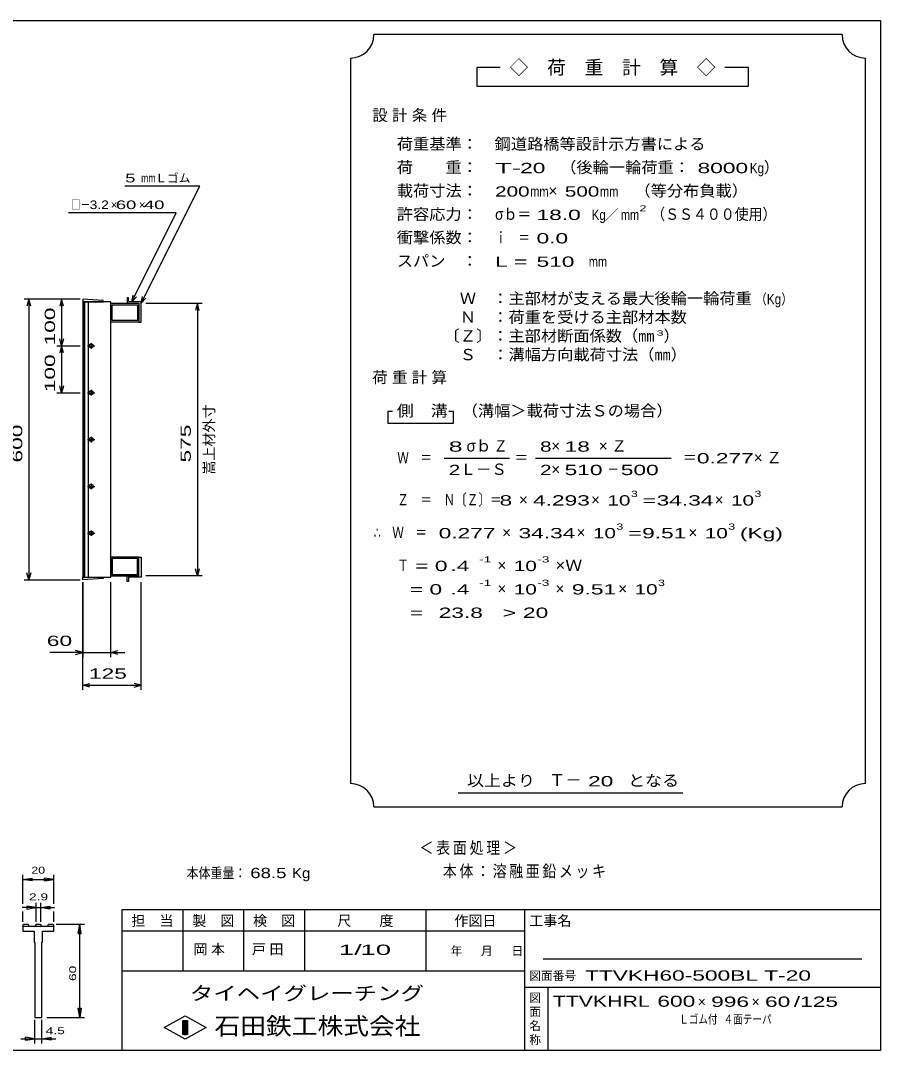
# Model space of a CAD drawing. Units: millimetres, scale not verified, with parts at other scales. Extents: x -1820 to 1731, y -1282 to 1054.
# Drawn here: x -106 to 1731, y -1146 to 1054 of the extents above; entities that cross this region are included whole.
import ezdxf
from ezdxf.enums import TextEntityAlignment as Align

# ---------------------------------------------------------------- set-up
doc = ezdxf.new("R2010")
doc.units = ezdxf.units.MM
doc.header["$LTSCALE"] = 10
for name, color, linetype, lineweight in [('0_2', 150, 'Continuous', 25), ('16', 3, 'Continuous', 25), ('22', 2, 'Continuous', 25), ('32', 4, 'Continuous', 25)]:
    doc.layers.add(name, color=color, linetype=linetype, lineweight=lineweight)
doc.styles.add('ベクトル', font='')
doc.styles.get('ベクトル').set_extended_font_data('ベクトル')

msp = doc.modelspace()

# ---------------------------------------------------------------- linework, layer by layer
at = {"layer": '0_2'}
for p, q in [((-1729, 1053.5), (1731, 1053.5)), ((1731, 1053.5), (1731, -1146.5)), ((1731, -846.5), (111, -846.5)), ((111, -846.5), (111, -1146.5)), ((241, -846.5), (241, -976.5)), ((371, -976.5), (371, -846.5)), ((501, -846.5), (501, -976.5)), ((761, -976.5), (761, -846.5)), ((971, -846.5), (971, -1146.5)), ((971, -891.5), (111, -891.5)), ((1691, -951.5), (1011, -951.5)), ((111, -976.5), (971, -976.5)), ((971, -1011.5), (1731, -1011.5)), ((1021, -1146.5), (1021, -1011.5)), ((201, -1097.5), (246, -1072.5)), ((246, -1072.5), (291, -1097.5)), ((246, -1122.5), (201, -1097.5)), ((241, -1082.5), (251, -1082.5)), ((241, -1112.5), (241, -1082.5)), ((241, -1082.5), (243, -1082.5)), ((243, -1082.5), (243, -1112.5)), ((245, -1112.5), (245, -1082.5)), ((245, -1082.5), (247, -1082.5)), ((291, -1097.5), (246, -1122.5)), ((247, -1082.5), (247, -1112.5)), ((249, -1112.5), (249, -1082.5)), ((249, -1082.5), (251, -1082.5)), ((251, -1082.5), (251, -1112.5)), ((251, -1082.5), (251, -1112.5)), ((251, -1112.5), (241, -1112.5)), ((243, -1112.5), (245, -1112.5)), ((247, -1112.5), (249, -1112.5)), ((1731, -1146.5), (-1729, -1146.5))]:
    msp.add_line(p, q, dxfattribs=at)
at = {"layer": '16'}
for p, q in [((71, 455.5), (27, 458.5)), ((27, 458.5), (27, 452.5)), ((27, 452.5), (71, 452.5)), ((27, 452.5), (27, -135.5)), ((87, 452.5), (27, 452.5)), ((28.5, 452.5), (28.5, -135.5)), ((31.5, -135.5), (31.5, 452.5)), ((39, 452.5), (39, -135.5)), ((71, 452.5), (71, 455.5)), ((87, -135.5), (87, 452.5)), ((87, 449.5), (147, 449.5)), ((87, 409.5), (87, 449.5)), ((90, 446.5), (144, 446.5)), ((90, 412.5), (90, 446.5)), ((125, 461.5), (122, 461.5)), ((122, 461.5), (122, 449.5)), ((122, 449.5), (147, 449.5)), ((125, 452.5), (125, 461.5)), ((152, 452.5), (125, 452.5)), ((144, 446.5), (144, 412.5)), ((147, 449.5), (147, 409.5)), ((147, 449.5), (147, 409.5)), ((152, 409.5), (152, 452.5)), ((147, 409.5), (87, 409.5)), ((144, 412.5), (90, 412.5)), ((147, 409.5), (152, 409.5)), ((37, 358.5), (53, 358.5)), ((47, 361.5), (43, 361.5)), ((43, 355.5), (47, 355.5)), ((45, 364.5), (45, 352.5)), ((45, 264.5), (45, 252.5)), ((37, 258.5), (53, 258.5)), ((47, 261.5), (43, 261.5)), ((43, 255.5), (47, 255.5)), ((37, 158.5), (53, 158.5)), ((47, 161.5), (43, 161.5)), ((43, 155.5), (47, 155.5)), ((45, 164.5), (45, 152.5)), ((37, 58.5), (53, 58.5)), ((47, 61.5), (43, 61.5)), ((43, 55.5), (47, 55.5)), ((45, 64.5), (45, 52.5)), ((37, -41.5), (53, -41.5)), ((47, -38.5), (43, -38.5)), ((45, -35.5), (45, -47.5)), ((43, -44.5), (47, -44.5)), ((147, -92.5), (87, -92.5)), ((87, -92.5), (87, -132.5)), ((144, -95.5), (90, -95.5)), ((90, -95.5), (90, -129.5)), ((144, -129.5), (144, -95.5)), ((147, -132.5), (147, -92.5)), ((147, -92.5), (152, -92.5)), ((147, -132.5), (147, -92.5)), ((152, -92.5), (152, -135.5)), ((90, -129.5), (144, -129.5)), ((27, -135.5), (71, -135.5)), ((27, -141.5), (27, -135.5)), ((27, -135.5), (87, -135.5)), ((71, -138.5), (27, -141.5)), ((71, -135.5), (71, -138.5)), ((87, -132.5), (147, -132.5)), ((122, -144.5), (122, -132.5)), ((122, -132.5), (147, -132.5)), ((125, -144.5), (122, -144.5)), ((152, -135.5), (125, -135.5)), ((125, -135.5), (125, -144.5))]:
    msp.add_line(p, q, dxfattribs=at)
for centre, radius, start, end in [((43, 358.5), 3, 90, 270), ((45, 358.5), 4, 46.6, 133.4), ((45, 358.5), 4, 226.6, 313.4), ((47, 358.5), 3, 270, 90), ((43, 258.5), 3, 90, 270), ((45, 258.5), 4, 46.6, 133.4), ((45, 258.5), 4, 226.6, 313.4), ((47, 258.5), 3, 270, 90), ((43, 158.5), 3, 90, 270), ((45, 158.5), 4, 46.6, 133.4), ((45, 158.5), 4, 226.6, 313.4), ((47, 158.5), 3, 270, 90), ((43, 58.5), 3, 90, 270), ((45, 58.5), 4, 46.6, 133.4), ((45, 58.5), 4, 226.6, 313.4), ((47, 58.5), 3, 270, 90), ((43, -41.5), 3, 90, 270), ((45, -41.5), 4, 46.6, 133.4), ((47, -41.5), 3, 270, 90), ((45, -41.5), 4, 226.6, 313.4)]:
    msp.add_arc(centre, radius, start, end, dxfattribs=at)
at = {"layer": '22', "color": 4}
for p, q in [((1649, 1023.5), (649, 1023.5)), ((599, 973.5), (599, -576.5)), ((1699, -576.5), (1699, 973.5)), ((919, 953.5), (869, 953.5)), ((869, 953.5), (869, 913.5)), ((1449, 953.5), (1399, 953.5)), ((1449, 913.5), (1449, 953.5)), ((869, 913.5), (1449, 913.5)), ((277, 699.5), (117, 699.5)), ((152, 449.5), (277, 699.5)), ((227, 642.5), (-3, 642.5)), ((132, 452.5), (227, 642.5)), ((132, 452.5), (135, 467.1)), ((132, 452.5), (142, 463.5)), ((152, 449.5), (155, 464.1)), ((22, 458.5), (-98, 458.5)), ((-88, 458.5), (-92, 443.5)), ((-84, 443.5), (-88, 458.5)), ((-88, 458.5), (-88, -141.5)), ((22, 458.5), (-28, 458.5)), ((-18, 458.5), (-22, 443.5)), ((-14, 443.5), (-18, 458.5)), ((-18, 458.5), (-18, 358.5)), ((152, 449.5), (162, 460.5)), ((162, 449.5), (282, 449.5)), ((272, 449.5), (268, 434.5)), ((276, 434.5), (272, 449.5)), ((272, 449.5), (272, -132.5)), ((-28, 358.5), (22, 358.5)), ((-18, 358.5), (-22, 373.5)), ((-18, 358.5), (-22, 343.5)), ((-14, 373.5), (-18, 358.5)), ((-14, 343.5), (-18, 358.5)), ((-18, 358.5), (-18, 258.5)), ((-18, 258.5), (-22, 273.5)), ((-14, 273.5), (-18, 258.5)), ((-28, 258.5), (22, 258.5)), ((689, 218.5), (679, 218.5)), ((679, 218.5), (679, 193.5)), ((819, 218.5), (809, 218.5)), ((819, 193.5), (819, 218.5)), ((679, 193.5), (819, 193.5)), ((799, 118.5), (939, 118.5)), ((994, 118.5), (1284, 118.5)), ((-88, -141.5), (-92, -126.5)), ((-84, -126.5), (-88, -141.5)), ((272, -132.5), (268, -117.5)), ((276, -117.5), (272, -132.5)), ((-98, -141.5), (22, -141.5)), ((27, -146.5), (27, -306.5)), ((27, -376.5), (27, -146.5)), ((87, -306.5), (87, -146.5)), ((152, -376.5), (152, -146.5)), ((282, -132.5), (162, -132.5)), ((27, -296.5), (-43, -296.5)), ((27, -296.5), (12, -292.5)), ((12, -300.5), (27, -296.5)), ((27, -296.5), (87, -296.5)), ((87, -296.5), (102, -292.5)), ((102, -300.5), (87, -296.5)), ((87, -296.5), (117, -296.5)), ((27, -366.5), (42, -362.5)), ((42, -370.5), (27, -366.5)), ((27, -366.5), (152, -366.5)), ((152, -366.5), (137, -362.5)), ((137, -370.5), (152, -366.5)), ((829, -596.5), (1309, -596.5)), ((649, -626.5), (1649, -626.5))]:
    msp.add_line(p, q, dxfattribs=at)
for centre, start, end in [((599, 1023.5), 270, 0), ((1699, 1023.5), 180, 270), ((599, -626.5), 0, 90), ((1699, -626.5), 90, 180)]:
    msp.add_arc(centre, 50, start, end, dxfattribs=at)
at = {"layer": '32'}
for p, q in [((-101, -833.5), (-101, -771.5)), ((-101, -781.5), (-81, -778.5)), ((-81, -784.5), (-101, -781.5)), ((-101, -781.5), (-34.33, -781.5)), ((-81, -784.5), (-81, -778.5)), ((-34.33, -781.5), (-54.33, -778.5)), ((-54.33, -784.5), (-54.33, -778.5)), ((-54.33, -784.5), (-34.33, -781.5)), ((-34.33, -833.5), (-34.33, -771.5)), ((-72.5, -871.5), (-72.5, -831.5)), ((-62.83, -831.5), (-62.83, -871.5)), ((-72.5, -841.5), (-102.5, -841.5)), ((-101, -871.5), (-101, -849.5)), ((-72.5, -841.5), (-92.5, -838.5)), ((-92.5, -838.5), (-92.5, -844.5)), ((-92.5, -844.5), (-72.5, -841.5)), ((-72.5, -841.5), (-62.83, -841.5)), ((-62.83, -841.5), (-42.83, -838.5)), ((-42.83, -844.5), (-62.83, -841.5)), ((-62.83, -841.5), (-32.83, -841.5)), ((-42.83, -838.5), (-42.83, -844.5)), ((-34.33, -871.5), (-34.33, -849.5)), ((-101, -881.5), (-99.33, -876.5)), ((-99.33, -876.5), (-89.67, -876.5)), ((-89.67, -876.5), (-88, -881.5)), ((-74.17, -881.5), (-72.5, -876.5)), ((-72.5, -876.5), (-62.83, -876.5)), ((-62.83, -876.5), (-61.17, -881.5)), ((-47.33, -881.5), (-45.67, -876.5)), ((-45.67, -876.5), (-36, -876.5)), ((-36, -876.5), (-34.33, -881.5)), ((-29.33, -876.5), (30.67, -876.5)), ((17.67, -896.5), (20.67, -876.5)), ((23.67, -896.5), (20.67, -876.5)), ((20.67, -1076.5), (20.67, -876.5)), ((-101, -881.5), (-101, -891.5)), ((-34.33, -881.5), (-101, -881.5)), ((-101, -891.5), (-76.83, -891.5)), ((-76.83, -891.5), (-76.83, -914.83)), ((-58.5, -914.83), (-58.5, -891.5)), ((-58.5, -891.5), (-34.33, -891.5)), ((-34.33, -891.5), (-34.33, -881.5)), ((17.67, -896.5), (23.67, -896.5)), ((-76.83, -914.83), (-75.17, -916.5)), ((-75.17, -916.5), (-75.17, -1076.5)), ((-60.17, -916.5), (-58.5, -914.83)), ((-60.17, -1076.5), (-60.17, -916.5)), ((-75.17, -1076.5), (-60.17, -1076.5)), ((-49.33, -1076.5), (30.67, -1076.5)), ((20.67, -1076.5), (17.67, -1056.5)), ((17.67, -1056.5), (23.67, -1056.5)), ((23.67, -1056.5), (20.67, -1076.5)), ((-75.17, -1131.5), (-75.17, -1081.5)), ((-60.17, -1131.5), (-60.17, -1081.5)), ((-105.17, -1121.5), (-75.17, -1121.5)), ((-75.17, -1121.5), (-95.17, -1118.5)), ((-95.17, -1124.5), (-95.17, -1118.5)), ((-95.17, -1124.5), (-75.17, -1121.5)), ((-75.17, -1121.5), (-60.17, -1121.5)), ((-60.17, -1121.5), (-40.17, -1118.5)), ((-40.17, -1124.5), (-60.17, -1121.5)), ((-60.17, -1121.5), (-30.17, -1121.5)), ((-40.17, -1124.5), (-40.17, -1118.5))]:
    msp.add_line(p, q, dxfattribs=at)

# ---------------------------------------------------------------- texts
at = {"layer": '0_2', "style": 'ベクトル'}
for s, height, p in [('担\u3000当', 21.99, (131, -869.5)), ('製\u3000図', 21.99, (261, -869.5)), ('検\u3000図', 21.99, (391, -869.5)), ('尺\u3000\u3000度', 21.99, (571, -869.5)), ('作図日', 21.99, (821, -869.5)), ('工事名', 21.99, (981, -869.5)), ('年', 18.33, (813, -934)), ('月', 18.33, (878, -934)), ('日', 18.33, (943, -934)), ('図面番号', 18.33, (981, -987)), ('図', 18.33, (981, -1034)), ('面', 18.33, (981, -1064)), ('名', 18.33, (981, -1094)), ('称', 18.33, (981, -1124))]:
    msp.add_text(s, height=height, dxfattribs=at).set_placement(p, align=Align.MIDDLE_LEFT)
at = {"layer": '0_2', "color": 222, "style": 'ベクトル'}
for s, height, width, p in [('タイヘイグレーチング', 29.33, 1.25, (256, -1024.5)), ('石田鉄工株式会社', 36.66, 1.1, (308.5, -1094.5))]:
    msp.add_text(s, height=height, dxfattribs=dict(at, width=width)).set_placement(p, align=Align.MIDDLE_LEFT)
at = {"layer": '22', "style": 'ベクトル'}
for s, height, p in [('◇\u3000荷\u3000重\u3000計\u3000算\u3000◇', 29.33, (939, 953.5)), ('）', 24.19, (1482, 740)), ('Ｌゴム', 18.33, (182, 717)), ('×', 24.19, (1022, 690)), ('×', 18.33, (87, 660)), ('×', 18.33, (147, 660)), ('／', 21.99, (1141.5, 638.5)), ('）', 24.19, (1268, 380)), ('σｂ', 24.19, (847, 145)), ('×', 24.19, (1028, 145)), ('Ｌ－Ｓ', 24.19, (834, 95)), ('×', 24.19, (1028, 95)), ('×', 24.19, (959, 30)), ('×', 24.19, (1113, 30)), ('×', 24.19, (1377, 30)), ('×', 24.19, (923, -40)), ('×', 24.19, (1082, -40)), ('×', 24.19, (1321, -40)), ('×', 24.19, (913, -110)), ('×', 24.19, (913, -160)), ('×', 24.19, (1037, -160)), ('×', 24.19, (1171, -160)), ('Ｔ－', 25.66, (1023, -569)), ('×', 21.99, (1341, -1042.5)), ('×', 21.99, (1456, -1042.5))]:
    msp.add_text(s, height=height, dxfattribs=at).set_placement(p, align=Align.MIDDLE_LEFT)
for s, height, width, p in [('荷重基準：\u3000', 24.19, 1.05, (698, 790)), ('鋼道路橋等設計示方書による', 24.19, 1.05, (907, 790)), ('荷\u3000\u3000重：\u3000', 24.19, 1.05, (698, 740)), ('T-', 21.99, 2, (908, 738.5)), (' 20 ', 21.99, 1.65, (948, 738.5)), ('（後輪一輪荷重：', 24.19, 1.05, (1047, 740)), (' 8000', 21.99, 1.65, (1327, 738.5)), ('Kg', 21.99, 0.85, (1452, 738.5)), (' 5 ', 18.33, 1.6, (107, 717)), ('mm', 18.33, 0.75, (152, 717)), ('載荷寸法：\u3000', 24.19, 1.05, (698, 690)), ('\u3000（等分布負載）', 24.19, 1.05, (1171, 690)), ('200', 21.99, 1.5, (908, 688.5)), ('mm', 21.99, 0.8, (983, 688.5)), ('500', 21.99, 1.5, (1057, 688.5)), ('mm', 21.99, 0.8, (1132, 688.5)), ('□－', 18.33, 0.8, (2, 660)), ('3.2', 18.33, 1.2, (42, 660)), (' 60 ', 18.33, 1.6, (87, 660)), (' 40 ', 18.33, 1.6, (147, 660)), ('許容応力：\u3000', 24.19, 1.05, (698, 640)), ('σｂ＝', 24.19, 0.9, (908, 640)), (' 18.0', 21.99, 1.65, (983, 638.5)), ('Kg', 21.99, 0.85, (1114, 638.5)), ('mm', 21.99, 0.8, (1176.5, 638.5)), ('2', 13.2, 1.5, (1216.5, 652.5)), ('（ＳＳ４００使用）', 24.19, 0.9, (1241.5, 640)), ('衝撃係数：\u3000', 24.19, 1.05, (698, 590)), ('ｉ\u3000＝', 24.19, 0.75, (908, 590)), (' 0.0', 21.99, 1.65, (983, 588.5)), ('スパン\u3000：\u3000', 24.19, 1.05, (698, 540)), ('L =', 21.99, 1.65, (908, 538.5)), (' 510 ', 21.99, 1.65, (983, 538.5)), ('mm', 21.99, 0.8, (1108, 538.5)), ('\u3000Ｗ\u3000：主部材が支える最大後輪一輪荷重', 24.19, 1.05, (798, 460)), ('（Kg）', 21.99, 0.85, (1463, 458.5)), ('\u3000Ｎ\u3000：荷重を受ける主部材本数', 24.19, 1.05, (798, 420)), ('〔Ｚ〕：主部材断面係数（㎜', 24.19, 1.05, (798, 380)), ('3', 11, 1.8, (1253, 386)), ('\u3000Ｓ\u3000：溝幅方向載荷寸法（㎜）', 24.19, 1.05, (798, 340)), ('側\u3000溝', 24.19, 1.1, (698, 220)), ('\u3000（溝幅＞載荷寸法Ｓの場合）', 24.19, 1.05, (802, 220)), ('8', 21.99, 1.8, (809, 143.5)), ('Ｚ', 24.19, 0.9, (905, 145)), ('8', 21.99, 1.5, (1004, 143.5)), (' 18 ', 21.99, 1.65, (1043, 143.5)), ('Ｗ\u3000＝', 24.19, 0.75, (699, 120)), ('＝', 24.19, 0.9, (949, 120)), ('＝', 24.19, 0.9, (1309, 120)), ('0.277', 21.99, 1.65, (1339, 118.5)), ('2', 21.99, 1.5, (809, 93.5)), ('2', 21.99, 1.5, (1004, 93.5)), (' 510 ', 21.99, 1.65, (1043, 93.5)), ('－', 24.19, 0.75, (1148, 95)), (' 500 ', 21.99, 1.65, (1163, 93.5)), ('Ｚ\u3000＝\u3000Ｎ〔Ｚ〕＝', 24.19, 0.75, (699, 30)), ('3', 13.2, 1.5, (1198, 42.5)), ('3', 13.2, 1.5, (1462, 42.5)), (' 8 ', 21.99, 1.65, (904, 28.5)), ('4.293', 21.99, 1.65, (989, 28.5)), ('10', 21.99, 1.5, (1148, 28.5)), ('=', 21.99, 1.7, (1223, 28.5)), ('34.34', 21.99, 1.65, (1253, 28.5)), ('10', 21.99, 1.5, (1412, 28.5)), ('3', 13.2, 1.5, (1167, -27.5)), ('3', 13.2, 1.5, (1406, -27.5)), ('∴\u3000Ｗ\u3000＝', 24.19, 0.75, (649, -40)), (' 0.277', 21.99, 1.65, (774, -41.5)), ('34.34', 21.99, 1.65, (958, -41.5)), ('10', 21.99, 1.5, (1117, -41.5)), ('=', 21.99, 1.7, (1192, -41.5)), ('9.51', 21.99, 1.65, (1222, -41.5)), ('10', 21.99, 1.5, (1356, -41.5)), ('(Kg)', 21.99, 1.65, (1431, -41.5)), ('Ｔ', 24.19, 0.75, (699, -110)), (' = 0', 21.99, 1.65, (724, -111.5)), (' .4 ', 21.99, 1.65, (799, -111.5)), ('-1', 13.2, 1.65, (874, -97.5)), ('10', 21.99, 1.5, (948, -111.5)), ('-3', 13.2, 1.65, (998, -97.5)), ('×Ｗ', 24.19, 1.1, (1037, -110)), ('  = 0', 21.99, 1.65, (699, -161.5)), (' .4 ', 21.99, 1.65, (799, -161.5)), ('-1', 13.2, 1.65, (874, -147.5)), ('10', 21.99, 1.5, (948, -161.5)), ('-3', 13.2, 1.65, (998, -147.5)), ('9.51', 21.99, 1.65, (1072, -161.5)), ('10', 21.99, 1.5, (1206, -161.5)), ('3', 13.2, 1.5, (1256, -147.5)), ('  =', 21.99, 1.65, (699, -211.5)), (' 23.8', 21.99, 1.65, (774, -211.5)), ('>', 21.99, 1.7, (924, -211.5)), (' 20 ', 21.99, 1.65, (954, -211.5)), (' 60 ', 21.99, 1.65, (-63, -271.5)), (' 125 ', 21.99, 1.65, (27, -341.5)), ('以上より\u3000', 24.19, 1.1, (848, -570)), (' 20 ', 21.99, 1.65, (1093, -571.5)), ('となる', 24.19, 1.1, (1192, -570)), ('本体重量：', 21.99, 0.85, (249, -767.5)), (' 68.5', 21.99, 1.35, (374, -767.5)), ('Kg', 21.99, 1.1, (474, -767.5)), ('1/', 21.99, 2, (574, -931.5)), (' 10 ', 21.99, 2, (604, -931.5)), ('TTVKH60-500BL T-20                       ', 21.99, 1.65, (1100, -986.5)), ('TTVKHRL', 23.46, 1.45, (1031, -1041.5)), (' 600 ', 23.46, 1.55, (1241, -1041.5)), (' 996 ', 21.99, 1.65, (1356, -1042.5)), (' 60 ', 21.99, 1.65, (1471, -1042.5)), ('/', 21.99, 1.65, (1546, -1042.5)), (' 125 ', 21.99, 1.65, (1546, -1042.5)), ('Ｌゴム付', 18.33, 0.8, (1301, -1080)), ('４面テーパ', 18.33, 0.8, (1396, -1080))]:
    msp.add_text(s, height=height, dxfattribs=dict(at, width=width)).set_placement(p, align=Align.MIDDLE_LEFT)
at = {"layer": '22', "style": 'ベクトル', "width": 1.65}
for s, p in [(' 100 ', (-43, 346)), (' 100 ', (-43, 246)), (' 600 ', (-113, 96)), (' 575 ', (247, 96))]:
    msp.add_text(s, height=21.99, rotation=90, dxfattribs=at).set_placement(p, align=Align.MIDDLE_LEFT)
at = {"layer": '22', "style": 'ベクトル'}
msp.add_text('嵩上材外寸', height=21.99, rotation=90, dxfattribs=at).set_placement((297, 83.5), align=Align.MIDDLE_LEFT)
at = {"layer": '22', "attachment_point": 4, "style": 'ベクトル'}
for s, insert, char_height in [('\\T1.28;設計条件', (645.5, 850), 24.19), ('\\T1.28;荷重計算', (645.5, 290), 24.19), ('\\T1.42;×Ｚ', (1129.5, 145), 24.19), ('\\T1.42;×Ｚ', (1460.5, 120), 24.19), ('\\T1.2;\\W0.85;＜表面処理＞', (746.5, -715), 25.66), ('\\T1.19;\\W0.85;本体：溶融亜鉛メッキ', (796.5, -765), 25.66), ('\\T1.25;岡本\u3000', (263.5, -931.5), 21.99), ('\\T1.25;戸田\u3000', (388.5, -931.5), 21.99)]:
    msp.add_mtext(s, dxfattribs=dict(at, insert=insert, char_height=char_height))
at = {"layer": '32', "color": 2, "style": 'ベクトル'}
for s, width, p in [('20', 1.35, (-82.67, -761.5)), ('2.9', 1.5, (-87.67, -818.5)), (' 4.5 ', 1.5, (-60.17, -1104.5))]:
    msp.add_text(s, height=14.66, dxfattribs=dict(at, width=width)).set_placement(p, align=Align.MIDDLE_LEFT)
at = {"layer": '32', "color": 2, "style": 'ベクトル', "width": 1.5}
msp.add_text(' 60 ', height=14.66, rotation=90, dxfattribs=at).set_placement((5.67, -1006.5), align=Align.MIDDLE_LEFT)

doc.saveas('drawing.dxf')
